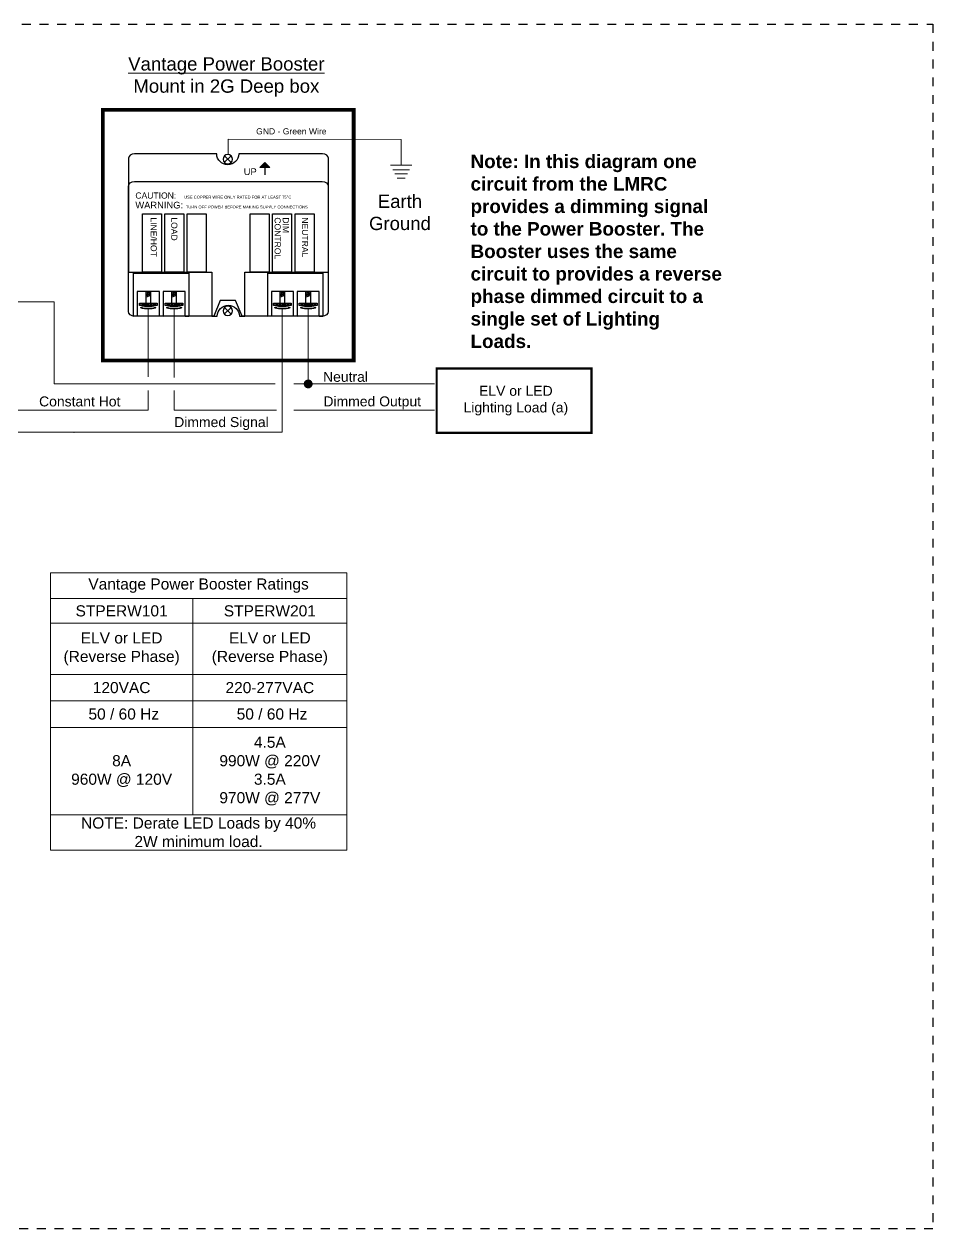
# Model space of a CAD drawing. Header units: inches. Extents: x -60 to 2005, y -577 to 104.
# Drawn here: x 263.37 to 288.99, y -127.83 to -93.88 of the extents above; entities that cross this region are included whole.
import ezdxf

# ---------------------------------------------------------------- set-up
doc = ezdxf.new("R2010")
doc.units = ezdxf.units.IN
doc.header["$MEASUREMENT"] = 0
doc.linetypes.add('Demo', pattern=[0.5, 0.25, -0.25])
doc.layers.get('0').update_dxf_attribs({"lineweight": 5})
doc.layers.add('Power Station', color=7, linetype='Continuous')
doc.layers.add('PS Borders', color=40, linetype='Demo', lineweight=5, plot=False)
doc.layers.add('WS_LineVoltage', color=1, linetype='Continuous', lineweight=5)
doc.layers.add('WS_Text', color=7, linetype='Continuous', lineweight=5)
doc.styles.add('ARIAL', font='arial.ttf')

# ---------------------------------------------------------------- blocks, each defined once
blk = doc.blocks.new('*T194')
at = {"layer": 'WS_Text', "color": 0, "linetype": 'ByBlock', "lineweight": -2, "transparency": 16777216}
for p, q in [((0, 0), (8.353, 0)), ((0, 0), (0, -7.813)), ((8.353, 0), (8.353, -7.813)), ((0, -0.729), (8.353, -0.729)), ((4.016, -0.729), (4.016, -6.818)), ((0, -1.424), (8.353, -1.424)), ((0, -2.869), (8.353, -2.869)), ((0, -3.609), (8.353, -3.609)), ((0, -4.36), (8.353, -4.36)), ((0, -6.818), (8.353, -6.818)), ((0, -7.813), (8.353, -7.813))]:
    blk.add_line(p, q, dxfattribs=at)
at = {"layer": 'WS_Text', "color": 0, "transparency": 16777216, "char_height": 0.3125, "attachment_point": 5, "style": 'ARIAL'}
for s, insert, width in [('Vantage Power Booster Ratings', (4.176, -0.365), 8.20289), ('STPERW101', (2.008, -1.077), 3.86617), ('STPERW201', (6.185, -1.077), 4.18672), ('ELV or LED\\P(Reverse Phase)', (2.008, -2.146), 3.86617), ('ELV or LED\\P(Reverse Phase)', (6.185, -2.146), 4.18672), ('120VAC', (2.008, -3.239), 3.86617), ('220-277VAC', (6.185, -3.239), 4.18672), ('\\A1; 50 / 60 Hz', (2.008, -3.984), 3.86617), ('\\A1; 50 / 60 Hz', (6.185, -3.984), 4.18672), ('4.5A\\P990W @ 220V\\P3.5A\\P970W @ 277V', (6.185, -5.589), 4.18672), ('8A\\P960W @ 120V', (2.008, -5.589), 3.86617), ('NOTE: Derate LED Loads by 40%\\P2W minimum load.', (4.176, -7.315), 8.20289)]:
    blk.add_mtext(s, dxfattribs=dict(at, insert=insert, width=width))

msp = doc.modelspace()

# ---------------------------------------------------------------- hatches: boundary and pattern name
at = {"layer": 'Power Station'}
h = msp.add_hatch(color=256, dxfattribs=at)
h.dxf.hatch_style = 2
h.paths.add_polyline_path([(270.299, -97.924), (270.021, -97.924), (270.16, -97.785)])

# ---------------------------------------------------------------- linework, layer by layer
for p, q in [((269.126, -97.128), (274.003, -97.133)), ((269.126, -97.557), (269.126, -97.128)), ((274.003, -97.861), (274.003, -97.133)), ((273.701, -97.861), (274.305, -97.861)), ((273.766, -97.987), (274.24, -97.987)), ((273.823, -98.097), (274.183, -98.097)), ((273.891, -98.223), (274.115, -98.223))]:
    msp.add_line(p, q)
at = {"linetype": 'Continuous'}
for points, const_width in [([(265.597, -103.364), (265.597, -96.298), (272.662, -96.298), (272.662, -103.364)], 0.104), ([(275.001, -105.4), (279.362, -105.4), (279.362, -103.583), (275.001, -103.583)], 0.0625)]:
    msp.add_lwpolyline(points, close=True, dxfattribs=dict(at, const_width=const_width))
for p in [(275.001, -103.58), (275.001, -104.185), (264.78, -105.383)]:
    msp.add_point(p)
at = {"layer": 'Power Station'}
for p, q in [((269.19, -97.615), (269.036, -97.764)), ((269.038, -97.613), (269.188, -97.767)), ((270.021, -97.924), (270.16, -97.785)), ((270.299, -97.924), (270.021, -97.924)), ((270.16, -97.785), (270.299, -97.924)), ((270.16, -97.903), (270.16, -98.128)), ((266.712, -100.869), (266.712, -99.224)), ((266.712, -99.224), (267.248, -99.224)), ((267.248, -99.224), (267.248, -100.869)), ((269.749, -100.869), (269.749, -99.224)), ((269.749, -99.224), (270.285, -99.224)), ((270.285, -99.224), (270.285, -100.869)), ((266.459, -102.117), (266.459, -100.901)), ((266.459, -100.901), (268.018, -100.901)), ((267.248, -100.869), (266.712, -100.869)), ((268.018, -100.901), (268.018, -102.117)), ((270.285, -100.869), (269.749, -100.869)), ((270.239, -102.117), (270.239, -100.901)), ((270.239, -100.901), (271.797, -100.901)), ((271.797, -100.901), (271.797, -102.117)), ((266.563, -101.42), (266.562, -102.116)), ((267.187, -101.42), (266.563, -101.42)), ((266.811, -101.84), (266.811, -101.42)), ((266.811, -101.42), (266.936, -101.42)), ((266.936, -101.42), (266.936, -101.84)), ((267.187, -102.116), (267.187, -101.42)), ((267.914, -101.42), (267.29, -101.42)), ((267.29, -101.42), (267.29, -102.117)), ((267.538, -101.84), (267.538, -101.42)), ((267.538, -101.42), (267.663, -101.42)), ((267.663, -101.42), (267.663, -101.84)), ((267.914, -102.117), (267.914, -101.42)), ((270.343, -101.42), (270.342, -102.116)), ((270.967, -101.42), (270.343, -101.42)), ((270.591, -101.84), (270.591, -101.42)), ((270.591, -101.42), (270.716, -101.42)), ((270.716, -101.42), (270.716, -101.84)), ((270.967, -102.116), (270.967, -101.42)), ((271.694, -101.42), (271.07, -101.42)), ((271.07, -101.42), (271.07, -102.117)), ((271.318, -101.84), (271.318, -101.42)), ((271.318, -101.42), (271.443, -101.42)), ((271.443, -101.42), (271.443, -101.84)), ((271.693, -102.117), (271.694, -101.42)), ((266.624, -101.811), (266.624, -101.748)), ((266.624, -101.748), (267.123, -101.748)), ((267.123, -101.811), (266.624, -101.811)), ((267.123, -101.748), (267.123, -101.811)), ((267.351, -101.811), (267.351, -101.748)), ((267.351, -101.748), (267.85, -101.748)), ((267.85, -101.811), (267.351, -101.811)), ((267.85, -101.748), (267.85, -101.811)), ((270.404, -101.811), (270.404, -101.748)), ((270.404, -101.748), (270.903, -101.748)), ((270.903, -101.811), (270.404, -101.811)), ((270.903, -101.748), (270.903, -101.811)), ((271.131, -101.811), (271.131, -101.748)), ((271.131, -101.748), (271.63, -101.748)), ((271.63, -101.811), (271.131, -101.811)), ((271.63, -101.748), (271.63, -101.811)), ((266.562, -102.116), (266.459, -102.117)), ((266.936, -101.84), (266.811, -101.84)), ((267.29, -102.117), (267.187, -102.116)), ((267.663, -101.84), (267.538, -101.84)), ((268.018, -102.117), (267.914, -102.117)), ((269.19, -101.887), (269.036, -102.037)), ((269.038, -101.885), (269.188, -102.039)), ((270.342, -102.116), (270.239, -102.117)), ((270.716, -101.84), (270.591, -101.84)), ((271.07, -102.117), (270.967, -102.116)), ((271.443, -101.84), (271.318, -101.84)), ((271.797, -102.117), (271.693, -102.117))]:
    msp.add_line(p, q, dxfattribs=at)
for points in [[(267.873, -100.869), (267.337, -100.869), (267.337, -99.224), (267.873, -99.224), (267.873, -100.869)], [(268.51, -100.869), (267.974, -100.869), (267.974, -99.224), (268.51, -99.224), (268.51, -100.869)], [(270.911, -100.869), (270.375, -100.869), (270.375, -99.224), (270.911, -99.224), (270.911, -100.869)], [(271.546, -100.869), (271.011, -100.869), (271.011, -99.224), (271.546, -99.224), (271.546, -100.869)], [(266.935, -101.423), (266.81, -101.474)], [(266.935, -101.459), (266.81, -101.509)], [(266.935, -101.492), (266.81, -101.542)], [(267.663, -101.423), (267.538, -101.474)], [(267.663, -101.459), (267.538, -101.509)], [(267.663, -101.492), (267.538, -101.542)], [(270.715, -101.423), (270.59, -101.474)], [(270.715, -101.459), (270.59, -101.509)], [(270.715, -101.492), (270.59, -101.542)], [(271.443, -101.423), (271.317, -101.474)], [(271.443, -101.459), (271.317, -101.509)], [(271.443, -101.492), (271.317, -101.542)], [(266.666, -101.748), (266.666, -101.811)], [(266.707, -101.748), (266.707, -101.811)], [(266.749, -101.748), (266.749, -101.811)], [(266.79, -101.748), (266.79, -101.811)], [(266.935, -101.527), (266.81, -101.578)], [(266.832, -101.748), (266.832, -101.811)], [(266.873, -101.748), (266.873, -101.811)], [(266.915, -101.748), (266.915, -101.811)], [(266.957, -101.748), (266.957, -101.811)], [(266.998, -101.748), (266.998, -101.811)], [(267.04, -101.748), (267.04, -101.811)], [(267.081, -101.748), (267.081, -101.811)], [(267.393, -101.748), (267.393, -101.811)], [(267.434, -101.748), (267.434, -101.811)], [(267.476, -101.748), (267.476, -101.811)], [(267.518, -101.748), (267.518, -101.811)], [(267.663, -101.527), (267.538, -101.578)], [(267.559, -101.748), (267.559, -101.811)], [(267.601, -101.748), (267.601, -101.811)], [(267.642, -101.748), (267.642, -101.811)], [(267.684, -101.748), (267.684, -101.811)], [(267.725, -101.748), (267.725, -101.811)], [(267.767, -101.748), (267.767, -101.811)], [(267.809, -101.748), (267.809, -101.811)], [(270.445, -101.748), (270.445, -101.811)], [(270.487, -101.748), (270.487, -101.811)], [(270.529, -101.748), (270.529, -101.811)], [(270.57, -101.748), (270.57, -101.811)], [(270.715, -101.527), (270.59, -101.578)], [(270.612, -101.748), (270.612, -101.811)], [(270.653, -101.748), (270.653, -101.811)], [(270.695, -101.748), (270.695, -101.811)], [(270.736, -101.748), (270.736, -101.811)], [(270.778, -101.748), (270.778, -101.811)], [(270.82, -101.748), (270.82, -101.811)], [(270.861, -101.748), (270.861, -101.811)], [(271.173, -101.748), (271.173, -101.811)], [(271.214, -101.748), (271.214, -101.811)], [(271.256, -101.748), (271.256, -101.811)], [(271.297, -101.748), (271.297, -101.811)], [(271.443, -101.527), (271.317, -101.578)], [(271.339, -101.748), (271.339, -101.811)], [(271.38, -101.748), (271.38, -101.811)], [(271.422, -101.748), (271.422, -101.811)], [(271.464, -101.748), (271.464, -101.811)], [(271.505, -101.748), (271.505, -101.811)], [(271.547, -101.748), (271.547, -101.811)], [(271.588, -101.748), (271.588, -101.811)]]:
    msp.add_lwpolyline(points, dxfattribs=at)
for points in [[(266.484, -97.542), (266.393, -97.542), (266.318, -97.596), (266.318, -97.663)], [(266.484, -97.542), (266.393, -97.542), (266.318, -97.596), (266.318, -97.663)], [(266.318, -97.663), (266.318, -97.663), (266.318, -100.749), (266.318, -100.749)], [(266.318, -97.663), (266.318, -97.663), (266.318, -100.749), (266.318, -100.749)], [(268.803, -97.542), (268.803, -97.542), (266.484, -97.542), (266.484, -97.542)], [(268.803, -97.542), (268.803, -97.542), (266.484, -97.542), (266.484, -97.542)], [(271.784, -97.542), (271.784, -97.542), (269.426, -97.542), (269.426, -97.542)], [(271.784, -97.542), (271.784, -97.542), (269.426, -97.542), (269.426, -97.542)], [(271.95, -97.663), (271.95, -97.596), (271.876, -97.542), (271.784, -97.542)], [(271.95, -97.663), (271.95, -97.596), (271.876, -97.542), (271.784, -97.542)], [(271.95, -100.749), (271.95, -100.749), (271.95, -97.663), (271.95, -97.663)], [(271.95, -100.749), (271.95, -100.749), (271.95, -97.663), (271.95, -97.663)], [(266.316, -98.456), (266.317, -98.38), (266.392, -98.318), (266.484, -98.318)], [(266.484, -98.318), (266.484, -98.318), (271.778, -98.318), (271.778, -98.318)], [(271.778, -98.318), (271.87, -98.318), (271.945, -98.38), (271.947, -98.456)], [(266.316, -101.978), (266.316, -101.978), (266.316, -98.456), (266.316, -98.456)], [(271.947, -98.456), (271.947, -98.456), (271.947, -101.978), (271.947, -101.978)], [(266.318, -100.749), (266.318, -100.816), (266.318, -100.742), (266.318, -100.87)], [(266.318, -100.749), (266.318, -100.816), (266.318, -100.742), (266.318, -100.87)], [(271.949, -100.87), (271.949, -100.795), (271.95, -100.816), (271.95, -100.749)], [(271.949, -100.87), (271.949, -100.795), (271.95, -100.816), (271.95, -100.749)], [(266.318, -100.87), (266.318, -100.87), (268.662, -100.87), (268.662, -100.87)], [(266.318, -100.87), (266.318, -100.87), (268.662, -100.87), (268.662, -100.87)], [(268.662, -100.87), (268.662, -100.87), (268.663, -102.114), (268.663, -102.114)], [(268.662, -100.87), (268.662, -100.87), (268.663, -102.114), (268.663, -102.114)], [(269.598, -102.114), (269.598, -102.114), (269.598, -100.87), (269.598, -100.87)], [(269.598, -100.87), (269.598, -100.87), (271.949, -100.87), (271.949, -100.87)], [(269.598, -102.114), (269.598, -102.114), (269.598, -100.87), (269.598, -100.87)], [(269.598, -100.87), (269.598, -100.87), (271.949, -100.87), (271.949, -100.87)], [(268.903, -101.666), (268.903, -101.666), (268.72, -102.116), (268.72, -102.116)], [(269.335, -101.666), (269.335, -101.666), (268.903, -101.666), (268.903, -101.666)], [(269.519, -102.116), (269.519, -102.116), (269.335, -101.666), (269.335, -101.666)], [(266.484, -102.116), (266.392, -102.116), (266.317, -102.054), (266.316, -101.978)], [(268.72, -102.116), (268.72, -102.116), (266.484, -102.116), (266.484, -102.116)], [(266.666, -101.866), (266.666, -101.852), (266.74, -101.84), (266.832, -101.84)], [(266.666, -101.879), (266.666, -101.879), (266.666, -101.866), (266.666, -101.866)], [(266.832, -101.906), (266.74, -101.906), (266.666, -101.894), (266.666, -101.879)], [(266.832, -101.84), (266.832, -101.84), (266.915, -101.84), (266.915, -101.84)], [(266.915, -101.906), (266.915, -101.906), (266.832, -101.906), (266.832, -101.906)], [(266.915, -101.84), (267.007, -101.84), (267.081, -101.852), (267.081, -101.866)], [(267.081, -101.879), (267.081, -101.894), (267.007, -101.906), (266.915, -101.906)], [(267.081, -101.866), (267.081, -101.866), (267.081, -101.879), (267.081, -101.879)], [(267.393, -101.866), (267.393, -101.852), (267.467, -101.84), (267.559, -101.84)], [(267.393, -101.879), (267.393, -101.879), (267.393, -101.866), (267.393, -101.866)], [(267.559, -101.906), (267.467, -101.906), (267.393, -101.894), (267.393, -101.879)], [(267.559, -101.84), (267.559, -101.84), (267.642, -101.84), (267.642, -101.84)], [(267.642, -101.906), (267.642, -101.906), (267.559, -101.906), (267.559, -101.906)], [(267.642, -101.84), (267.734, -101.84), (267.809, -101.852), (267.809, -101.866)], [(267.809, -101.879), (267.809, -101.894), (267.734, -101.906), (267.642, -101.906)], [(267.809, -101.866), (267.809, -101.866), (267.809, -101.879), (267.809, -101.879)], [(268.663, -102.114), (268.663, -102.114), (268.819, -102.114), (268.819, -102.114)], [(268.663, -102.114), (268.663, -102.114), (268.819, -102.114), (268.819, -102.114)], [(269.442, -102.114), (269.442, -102.114), (269.598, -102.114), (269.598, -102.114)], [(269.442, -102.114), (269.442, -102.114), (269.598, -102.114), (269.598, -102.114)], [(271.778, -102.116), (271.778, -102.116), (269.519, -102.116), (269.519, -102.116)], [(270.445, -101.866), (270.445, -101.852), (270.52, -101.84), (270.612, -101.84)], [(270.445, -101.879), (270.445, -101.879), (270.445, -101.866), (270.445, -101.866)], [(270.612, -101.906), (270.52, -101.906), (270.445, -101.894), (270.445, -101.879)], [(270.612, -101.84), (270.612, -101.84), (270.695, -101.84), (270.695, -101.84)], [(270.695, -101.906), (270.695, -101.906), (270.612, -101.906), (270.612, -101.906)], [(270.695, -101.84), (270.787, -101.84), (270.861, -101.852), (270.861, -101.866)], [(270.861, -101.879), (270.861, -101.894), (270.787, -101.906), (270.695, -101.906)], [(270.861, -101.866), (270.861, -101.866), (270.861, -101.879), (270.861, -101.879)], [(271.173, -101.866), (271.173, -101.852), (271.247, -101.84), (271.339, -101.84)], [(271.173, -101.879), (271.173, -101.879), (271.173, -101.866), (271.173, -101.866)], [(271.339, -101.906), (271.247, -101.906), (271.173, -101.894), (271.173, -101.879)], [(271.339, -101.84), (271.339, -101.84), (271.422, -101.84), (271.422, -101.84)], [(271.422, -101.906), (271.422, -101.906), (271.339, -101.906), (271.339, -101.906)], [(271.422, -101.84), (271.514, -101.84), (271.588, -101.852), (271.588, -101.866)], [(271.588, -101.879), (271.588, -101.894), (271.514, -101.906), (271.422, -101.906)], [(271.588, -101.866), (271.588, -101.866), (271.588, -101.879), (271.588, -101.879)], [(271.947, -101.978), (271.945, -102.054), (271.87, -102.116), (271.778, -102.116)]]:
    msp.add_open_spline(points, degree=3, dxfattribs=at)
for points, knots in [([(269.426, -97.542), (269.423, -97.711), (269.285, -97.847), (269.114, -97.847), (268.944, -97.847), (268.806, -97.711), (268.803, -97.542)], [1, 1, 1, 1, 2, 2, 2, 3, 3, 3, 3]), ([(269.426, -97.542), (269.423, -97.711), (269.285, -97.847), (269.114, -97.847), (268.944, -97.847), (268.806, -97.711), (268.803, -97.542)], [1, 1, 1, 1, 2, 2, 2, 3, 3, 3, 3]), ([(269.246, -97.69), (269.246, -97.763), (269.187, -97.823), (269.113, -97.823), (269.039, -97.823), (268.98, -97.763), (268.98, -97.69), (268.98, -97.616), (269.039, -97.556), (269.113, -97.556), (269.187, -97.556), (269.246, -97.616), (269.246, -97.69)], [0, 0, 0, 0, 1, 1, 1, 2, 2, 2, 3, 3, 3, 4, 4, 4, 4]), ([(268.819, -102.114), (268.819, -102.114), (268.819, -102.113), (268.819, -102.113), (268.819, -101.941), (268.958, -101.801), (269.13, -101.801), (269.302, -101.801), (269.442, -101.941), (269.442, -102.113), (269.442, -102.113), (269.442, -102.114), (269.442, -102.114)], [10, 10, 10, 10, 11, 11, 11, 12, 12, 12, 13, 13, 13, 14, 14, 14, 14]), ([(268.819, -102.114), (268.819, -102.114), (268.819, -102.113), (268.819, -102.113), (268.819, -101.941), (268.958, -101.801), (269.13, -101.801), (269.302, -101.801), (269.442, -101.941), (269.442, -102.113), (269.442, -102.113), (269.442, -102.114), (269.442, -102.114)], [10, 10, 10, 10, 11, 11, 11, 12, 12, 12, 13, 13, 13, 14, 14, 14, 14]), ([(269.246, -101.962), (269.246, -102.036), (269.187, -102.095), (269.113, -102.095), (269.039, -102.095), (268.98, -102.036), (268.98, -101.962), (268.98, -101.888), (269.039, -101.829), (269.113, -101.829), (269.187, -101.829), (269.246, -101.888), (269.246, -101.962)], [0, 0, 0, 0, 1, 1, 1, 2, 2, 2, 3, 3, 3, 4, 4, 4, 4])]:
    msp.add_open_spline(points, degree=3, knots=knots, dxfattribs=at)
at = {"layer": 'PS Borders', "lineweight": -3}
msp.add_lwpolyline([(244.311, -93.883), (288.986, -93.883), (288.986, -127.827), (244.311, -127.827)], close=True, dxfattribs=at)
at = {"layer": 'WS_LineVoltage'}
for p, q in [((264.219, -101.712), (248.72, -101.712)), ((264.219, -101.712), (264.219, -104.022)), ((266.873, -101.906), (266.873, -103.818)), ((267.601, -101.906), (267.601, -103.843)), ((270.648, -105.383), (270.648, -101.906)), ((271.38, -101.906), (271.38, -104.013)), ((264.219, -104.022), (270.451, -104.022)), ((266.873, -104.202), (266.873, -104.758)), ((267.601, -104.202), (267.601, -104.758)), ((270.974, -104.022), (274.94, -104.022)), ((262.932, -104.758), (266.873, -104.758)), ((267.601, -104.758), (270.492, -104.758)), ((270.974, -104.758), (274.94, -104.758)), ((256.617, -105.383), (270.648, -105.383))]:
    msp.add_line(p, q, dxfattribs=at)
at = {"layer": 'WS_LineVoltage', "const_width": 0.125}
msp.add_lwpolyline([(271.318, -104.021, 1), (271.443, -104.021, 1)], format="xyb", close=True, dxfattribs=at)

# ---------------------------------------------------------------- block references
msp.add_blockref('*T194', (264.115, -109.339))

# ---------------------------------------------------------------- texts
at = {"style": 'ARIAL'}
for s, insert, char_height, width, attachment_point in [('{\\LVantage Power Booster}\\PMount in 2G Deep box', (269.074, -94.816), 0.375, 5.54408, 2), ('Earth\\PGround', (273.967, -99.19), 0.3738, 9.59511, 5), ('ELV or LED\\PLighting Load (a)', (277.233, -104.074), 0.28125, 3.06108, 2)]:
    msp.add_mtext(s, dxfattribs=dict(at, insert=insert, char_height=char_height, width=width, attachment_point=attachment_point))
at = {"insert": (275.956, -97.559), "char_height": 0.380123, "attachment_point": 1, "style": 'ARIAL'}
msp.add_mtext_dynamic_manual_height_columns('{\\fArial|b1|i0|c0|p34;Note: In this diagram one circuit from the LMRC provides a dimming signal to the Power Booster. The Booster uses the same circuit to provides a reverse phase dimmed circuit to a single set of Lighting Loads. }', width=7.14893, gutter_width=0.312, heights=[0], dxfattribs=at)
at = {"linetype": 'Continuous', "attachment_point": 4, "style": 'ARIAL'}
for s, insert, char_height, width in [('Neutral', (271.8, -103.823), 0.2811, 3.10049), ('Constant Hot', (263.797, -104.516), 0.28114, 2.75033), ('Dimmed Output', (271.81, -104.555), 0.28114, 2.75033), ('Dimmed Signal', (267.605, -105.138), 0.28114, 2.75033)]:
    msp.add_mtext(s, dxfattribs=dict(at, insert=insert, char_height=char_height, width=width))
at = {"layer": 'Power Station', "style": 'ARIAL'}
for s, height, p in [('GND - Green Wire', 0.17272, (269.914, -96.99)), ('UP', 0.1884, (269.565, -98.136)), ('CAUTION:', 0.1727, (266.51, -98.8)), ('USE COPPER WIRE ONLY RATED FOR AT LEAST 75°C', 0.08313, (267.886, -98.8)), ('WARNING:', 0.1884, (266.51, -99.077)), (' TURN OFF POWER BEFORE MAKING SUPPLY CONNECTIONS', 0.08313, (267.901, -99.077))]:
    msp.add_text(s, height=height, dxfattribs=at).set_placement(p)
for s, p in [('LINE/HOT', (266.942, -99.328)), ('LOAD', (267.521, -99.328)), ('CONTROL', (270.433, -99.328)), ('DIM', (270.664, -99.328)), ('NEUTRAL', (271.206, -99.328))]:
    msp.add_text(s, height=0.1727, rotation=270, dxfattribs=at).set_placement(p)

doc.saveas('drawing.dxf')
